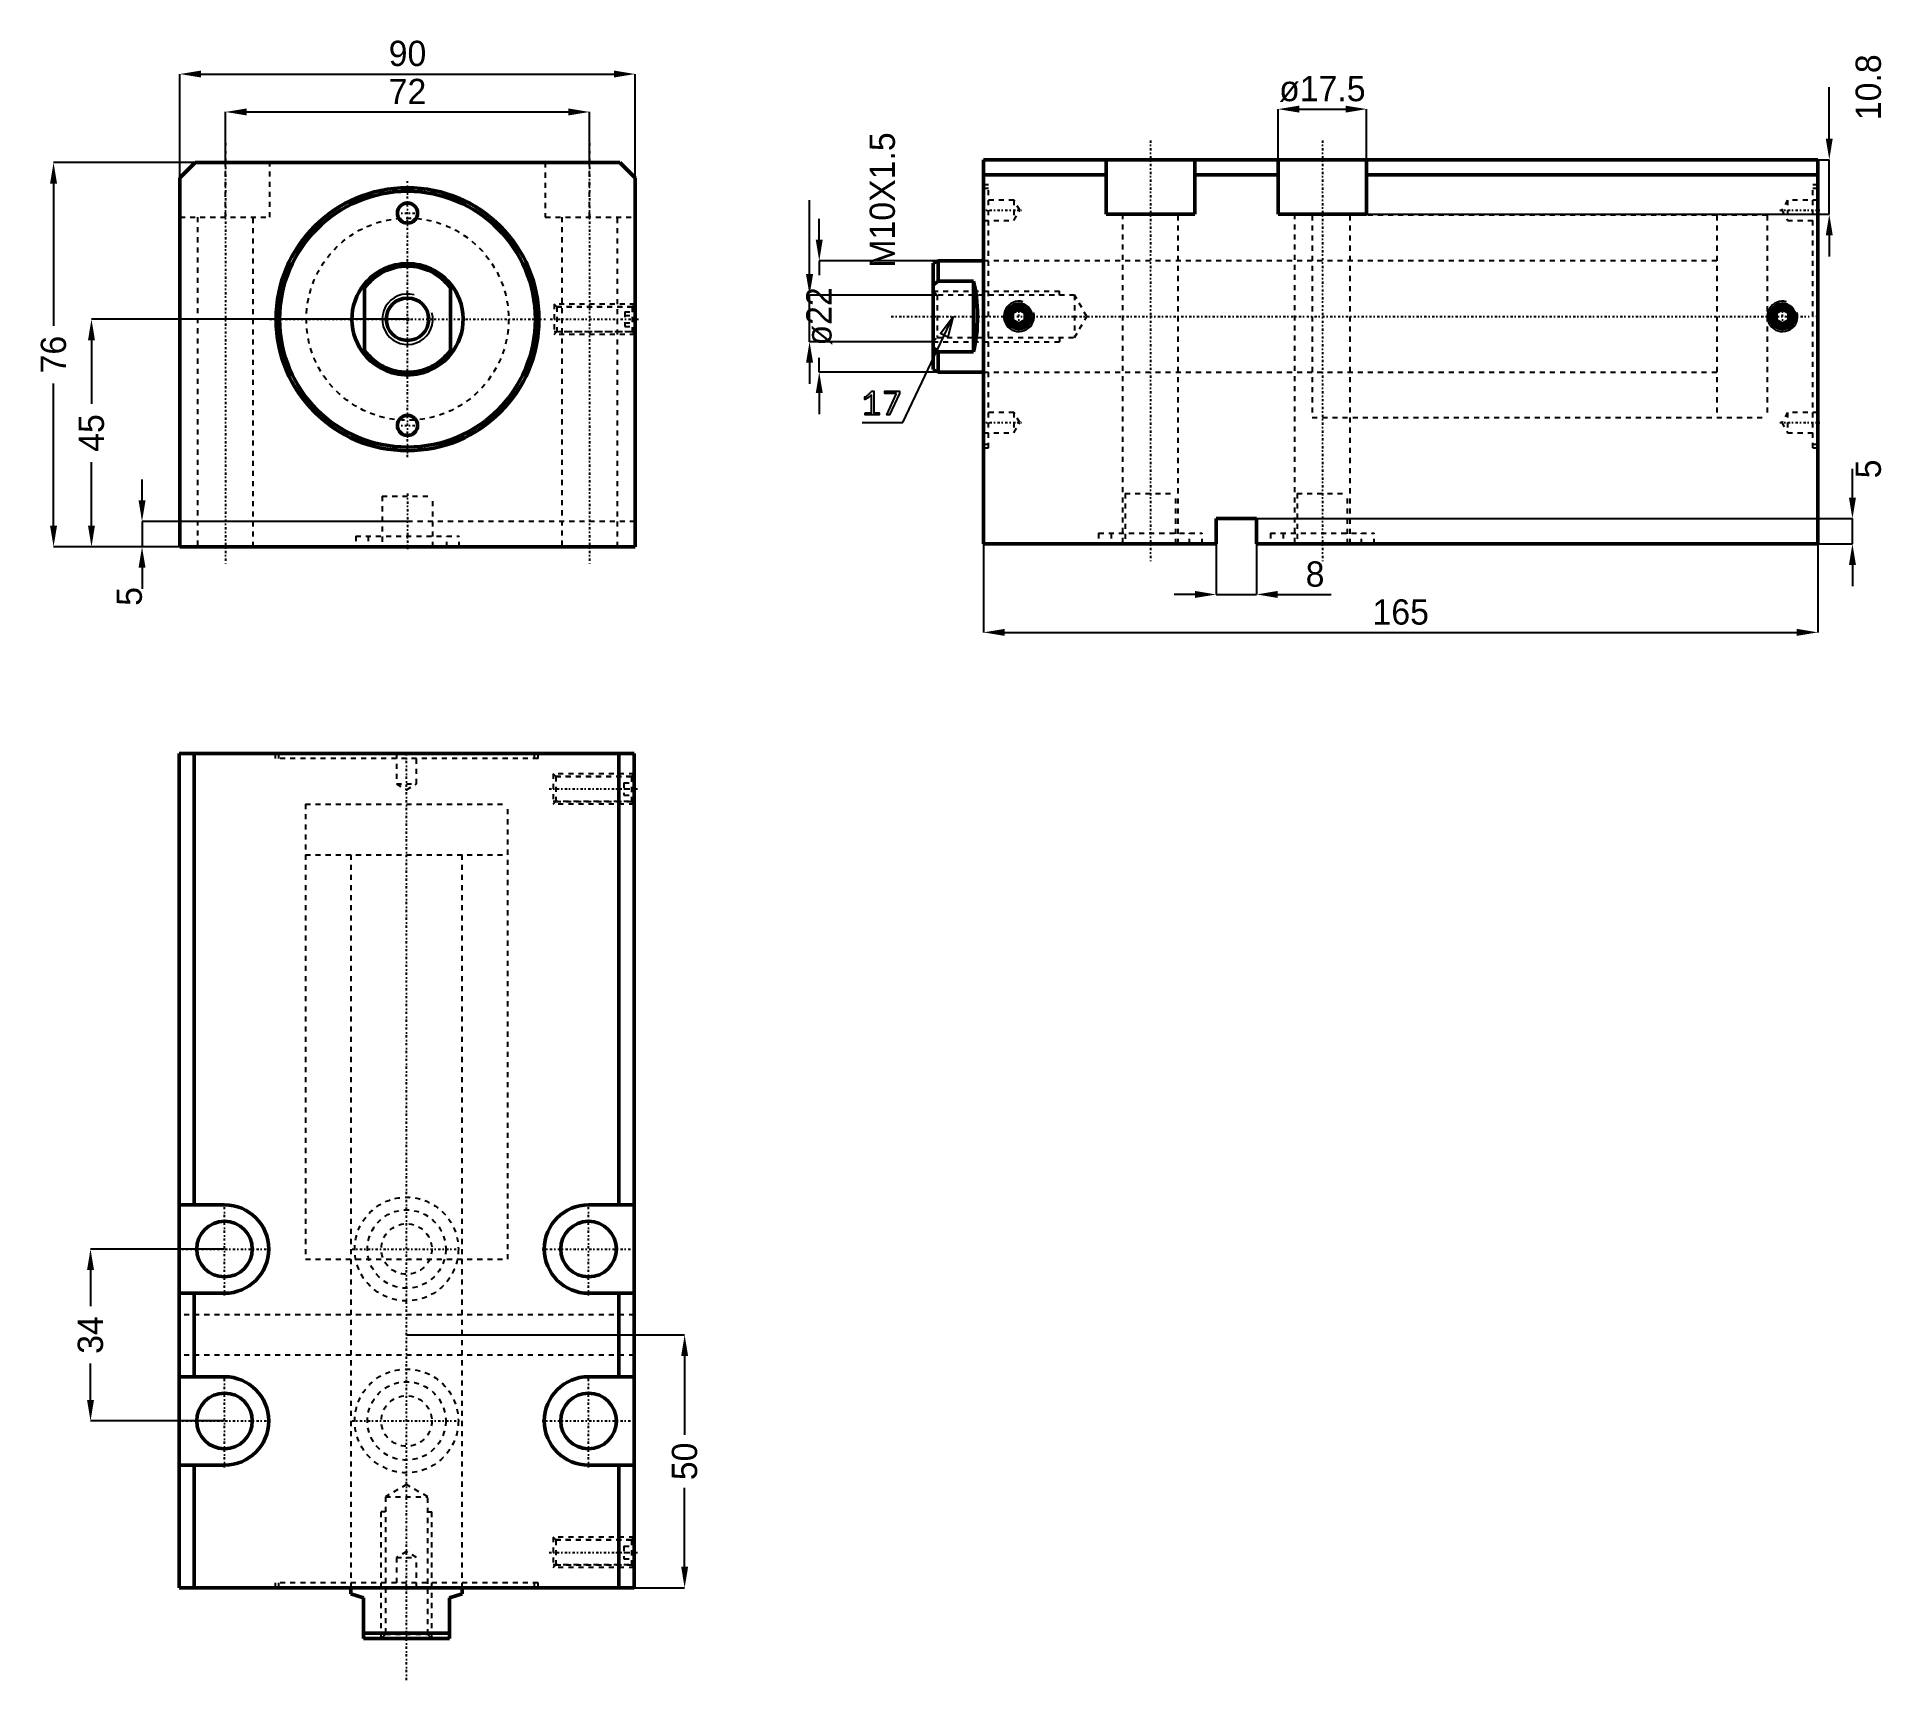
# Model space of a CAD drawing. Header units: millimetres. Extents: x -73 to 292, y -269 to 56.
import ezdxf

# ---------------------------------------------------------------- set-up
doc = ezdxf.new("R2010")
doc.units = ezdxf.units.MM
doc.linetypes.add('Center', pattern=[1.5, 0.45, -0.5, 0.05, -0.5])
doc.linetypes.add('Dashed', pattern=[2, 1, -1])
for name, color, linetype, lineweight in [('2d ConnectionPoints', 7, 'Continuous', 50), ('AM_0', 7, 'Continuous', 50), ('AM_5', 3, 'Continuous', 25), ('AM_7', 7, 'Center', 25), ('AM_9', 6, 'Dashed', 25)]:
    doc.layers.add(name, color=color, linetype=linetype, lineweight=lineweight)
doc.dimstyles.new('ISO-25', dxfattribs={"dimtxt": 2.5, "dimasz": 2.5, "dimexe": 1.25, "dimexo": 0.625, "dimtad": 1, "dimtxsty": 'Standard', "dimcen": 2.5, "dimadec": 0, "dimazin": 0, "dimtfac": 1, "dimtmove": 0, "dimatfit": 3, "dimfxl": 0, "dimarcsym": 0})

# ---------------------------------------------------------------- blocks, each defined once
blk = doc.blocks.new('1_JECX_MF_INLA_40_80_0_rod__0_in_JECX_MF_160_INLA_40_80_0__0')
at = {"layer": 'AM_0'}
for p, q in [((-8.5, -6.98), (-8.5, 6.98)), ((8.5, 6.98), (8.5, -6.98))]:
    blk.add_line(p, q, dxfattribs=at)
for points in [[(-8.5, 6.98), (-9.08, 6.21), (-9.58, 5.4), (-10.02, 4.54), (-10.38, 3.65), (-10.65, 2.74), (-10.85, 1.8), (-10.97, 0.84), (-11, -0.12), (-10.95, -1.07), (-10.81, -2.02), (-10.59, -2.96), (-10.3, -3.87), (-9.92, -4.75), (-9.47, -5.6), (-8.94, -6.4), (-8.5, -6.98)], [(8.5, -6.98), (9.08, -6.21), (9.58, -5.4), (10.02, -4.54), (10.38, -3.65), (10.65, -2.74), (10.85, -1.8), (10.97, -0.84), (11, 0.12), (10.95, 1.07), (10.81, 2.02), (10.59, 2.96), (10.3, 3.87), (9.92, 4.75), (9.47, 5.6), (8.94, 6.4), (8.5, 6.98)]]:
    blk.add_lwpolyline(points, dxfattribs=at)
blk.add_circle((0, 0), 4.19, dxfattribs=at)
for radius, start, end in [(11, 39.4006, 140.5994), (10.5, 35.9506, 144.0494), (10.5, 215.9506, 324.0494), (11, 219.4006, 320.5994)]:
    blk.add_arc((0, 0), radius, start, end, dxfattribs=at)
at = {"layer": 'AM_5'}
blk.add_arc((0, 0), 5, 75, 15, dxfattribs=at)
blk = doc.blocks.new('2_JECX_MF_EXLA_40_80_0_body__0_in_JECX_MF_160_INLA_40_80_0__0')
at = {"layer": 'AM_0'}
for p, q in [((-42, 31), (-45, 28)), ((42, 31), (-42, 31)), ((45, 28), (42, 31)), ((-45, 28), (-45, -45)), ((45, -45), (45, 28)), ((-45, -45), (45, -45))]:
    blk.add_line(p, q, dxfattribs=at)
for centre, radius in [((0, 0), 26), ((0, 0), 25.3), ((0, 21), 2), ((0, -21), 2)]:
    blk.add_circle(centre, radius, dxfattribs=at)
at = {"layer": 'AM_5', "linetype": 'Dashed'}
for p, q in [((45, 3), (29, 3)), ((45, -3), (29, -3))]:
    blk.add_line(p, q, dxfattribs=at)
at = {"layer": 'AM_7'}
for p, q in [((-36, 34.8), (-36, -48.8)), ((36, 34.8), (36, -48.8)), ((0, -27.3), (0, 27.3)), ((-2.1, 21), (2.1, 21)), ((-27.3, 0), (27.3, 0)), ((28.2, 0), (45.8, 0)), ((-2.1, -21), (2.1, -21)), ((0, -34.5), (0, -45.5))]:
    blk.add_line(p, q, dxfattribs=at)
at = {"layer": 'AM_9'}
for p, q in [((-36, 20.2), (-36, 31)), ((-27.25, 20.2), (-27.25, 31)), ((27.25, 31), (27.25, 20.2)), ((36, 20.2), (36, 31)), ((-45, 20.2), (-27.25, 20.2)), ((-41.5, 20.2), (-41.5, -45)), ((-30.5, -45), (-30.5, 20.2)), ((27.25, 20.2), (45, 20.2)), ((30.5, 20.2), (30.5, -45)), ((41.5, -45), (41.5, 20.2)), ((29.54, 2.46), (29, 3)), ((29, 3), (29, -3)), ((44.5, 2.4), (29, 2.4)), ((44.46, 2.46), (29.54, 2.46)), ((29.54, 2.46), (29.54, -2.46)), ((43, 1.44), (45, 1.44)), ((43, 1.44), (43, -1.44)), ((43, 0.72), (45, 0.72)), ((45, 3), (44.46, 2.46)), ((44.46, 2.46), (44.46, -2.46)), ((45, 1.9), (44.5, 2.4)), ((44.5, 2.4), (44.5, -2.4)), ((29, -2.4), (44.5, -2.4)), ((29, -3), (29.54, -2.46)), ((29.54, -2.46), (44.46, -2.46)), ((43, -0.72), (45, -0.72)), ((43, -1.44), (45, -1.44)), ((44.46, -2.46), (45, -3)), ((44.5, -2.4), (45, -1.9)), ((-5, -35), (5, -35)), ((-5, -35), (-5, -45)), ((5, -45), (5, -35)), ((45, -40), (-45, -40)), ((-10.25, -42.9), (10.25, -42.9)), ((-10.25, -42.9), (-10.25, -45)), ((-7.75, -42.9), (-7.75, -45)), ((7.75, -45), (7.75, -42.9)), ((10.25, -45), (10.25, -42.9))]:
    blk.add_line(p, q, dxfattribs=at)
blk.add_circle((0, 0), 20, dxfattribs=at)
blk = doc.blocks.new('*D3')
at = {"layer": 'AM_5', "color": 0, "lineweight": -2}
for p, q in [((-45, 28), (-45, 48.5)), ((-40.83, 48.5), (40.83, 48.5)), ((45, 28), (45, 48.5))]:
    blk.add_line(p, q, dxfattribs=at)
at = {"layer": 'AM_5', "color": 0}
for points in [[(-40.83, 49.19), (-40.83, 47.81), (-45, 48.5)], [(40.83, 47.81), (40.83, 49.19), (45, 48.5)]]:
    blk.add_solid(points, dxfattribs=at)
at = {"layer": 'Defpoints', "color": 0}
for p in [(45, 48.5), (-45, 28), (45, 28)]:
    blk.add_point(p, dxfattribs=at)
at = {"layer": 'AM_5', "color": 0, "insert": (0, 52.55), "char_height": 5, "attachment_point": 5}
blk.add_mtext('90', dxfattribs=at)
blk = doc.blocks.new('*D4')
at = {"layer": 'AM_5', "color": 0, "lineweight": -2}
for p, q in [((-36, 31), (-36, 41)), ((-31.83, 41), (31.83, 41)), ((36, 31), (36, 41))]:
    blk.add_line(p, q, dxfattribs=at)
at = {"layer": 'AM_5', "color": 0}
for points in [[(-31.83, 41.69), (-31.83, 40.31), (-36, 41)], [(31.83, 40.31), (31.83, 41.69), (36, 41)]]:
    blk.add_solid(points, dxfattribs=at)
at = {"layer": 'Defpoints', "color": 0}
for p in [(36, 41), (-36, 31), (36, 31)]:
    blk.add_point(p, dxfattribs=at)
at = {"layer": 'AM_5', "color": 0, "insert": (0, 45.05), "char_height": 5, "attachment_point": 5}
blk.add_mtext('72', dxfattribs=at)
blk = doc.blocks.new('*D5')
at = {"layer": 'AM_5', "color": 0, "lineweight": -2}
for p, q in [((-42, 31), (-70, 31)), ((-70, 26.83), (-70, -1.31)), ((-70, -40.83), (-70, -12.69)), ((-45, -45), (-70, -45))]:
    blk.add_line(p, q, dxfattribs=at)
at = {"layer": 'AM_5', "color": 0}
for points in [[(-69.31, 26.83), (-70.69, 26.83), (-70, 31)], [(-70.69, -40.83), (-69.31, -40.83), (-70, -45)]]:
    blk.add_solid(points, dxfattribs=at)
at = {"layer": 'Defpoints', "color": 0}
for p in [(-42, 31), (-70, -45), (-45, -45)]:
    blk.add_point(p, dxfattribs=at)
at = {"layer": 'AM_5', "color": 0, "insert": (-70, -7), "char_height": 5, "attachment_point": 5, "rotation": 90}
blk.add_mtext('76', dxfattribs=at)
blk = doc.blocks.new('*D6')
at = {"layer": 'AM_5', "color": 0, "lineweight": -2}
for p, q in [((0, 0), (-62.5, 0)), ((-62.5, -4.17), (-62.5, -16.75)), ((-62.5, -40.83), (-62.5, -28.25)), ((-45, -45), (-62.5, -45))]:
    blk.add_line(p, q, dxfattribs=at)
at = {"layer": 'AM_5', "color": 0}
for points in [[(-61.81, -4.17), (-63.19, -4.17), (-62.5, 0)], [(-63.19, -40.83), (-61.81, -40.83), (-62.5, -45)]]:
    blk.add_solid(points, dxfattribs=at)
at = {"layer": 'Defpoints', "color": 0}
for p in [(0, 0), (-62.5, -45), (-45, -45)]:
    blk.add_point(p, dxfattribs=at)
at = {"layer": 'AM_5', "color": 0, "insert": (-62.5, -22.5), "char_height": 5, "attachment_point": 5, "rotation": 90}
blk.add_mtext('45', dxfattribs=at)
blk = doc.blocks.new('*D7')
at = {"layer": 'AM_5', "color": 0, "lineweight": -2}
for p, q in [((-52.5, -35.83), (-52.5, -31.67)), ((0, -40), (-52.5, -40)), ((-52.5, -40), (-52.5, -45)), ((-45, -45), (-52.5, -45)), ((-52.5, -49.17), (-52.5, -53.33))]:
    blk.add_line(p, q, dxfattribs=at)
at = {"layer": 'AM_5', "color": 0}
for points in [[(-53.19, -35.83), (-51.81, -35.83), (-52.5, -40)], [(-51.81, -49.17), (-53.19, -49.17), (-52.5, -45)]]:
    blk.add_solid(points, dxfattribs=at)
at = {"layer": 'Defpoints', "color": 0}
for p in [(0, -40), (-52.5, -45), (-45, -45)]:
    blk.add_point(p, dxfattribs=at)
at = {"layer": 'AM_5', "color": 0, "insert": (-55, -54.83), "char_height": 5, "attachment_point": 5, "rotation": 90}
blk.add_mtext('5', dxfattribs=at)
blk = doc.blocks.new('1_JECX_MF_INLA_40_80_0_rod__0_in_JECX_MF_160_INLA_40_80_0__4')
at = {"layer": 'AM_0'}
for p, q in [((-11, 0), (-11, -1.19)), ((11, -1.19), (11, 0)), ((-8.5, -2), (-11, -1.19)), ((-8.5, -10), (-8.5, -2)), ((11, -1.19), (8.5, -2)), ((8.5, -2), (8.5, -10)), ((-8.5, -9), (8.5, -9)), ((-8.5, -10), (8.5, -10))]:
    blk.add_line(p, q, dxfattribs=at)
at = {"layer": 'AM_5', "linetype": 'Dashed'}
for p, q in [((-5, -10), (-5, 15)), ((-4.19, 15), (-5, 15)), ((4.19, 15), (5, 15)), ((5, -10), (5, 15))]:
    blk.add_line(p, q, dxfattribs=at)
at = {"layer": 'AM_9'}
for p, q in [((-20, 155), (20, 155)), ((-20, 155), (-20, 145)), ((20, 145), (20, 155)), ((-20, 145), (20, 145)), ((-11, 145), (-11, 0)), ((11, 0), (11, 145)), ((0, 20.42), (-4.19, 18)), ((4.19, 18), (0, 20.42)), ((-4.19, 18), (4.19, 18)), ((-4.19, 18), (-4.19, -9.19)), ((4.19, -9.19), (4.19, 18)), ((-4.19, -9.19), (-5, -10)), ((-4.19, -9.19), (4.19, -9.19)), ((5, -10), (4.19, -9.19))]:
    blk.add_line(p, q, dxfattribs=at)
blk = doc.blocks.new('2_JECX_MF_EXLA_40_80_0_body__0_in_JECX_MF_160_INLA_40_80_0__4')
at = {"layer": 'AM_0'}
for p, q in [((45, 165), (-45, 165)), ((-45, 165), (-45, 0)), ((-42, 165), (-42, 75.75)), ((42, 165), (42, 75.75)), ((45, 165), (45, 0)), ((-36, 75.75), (-45, 75.75)), ((45, 75.75), (36, 75.75)), ((-45, 58.25), (-36, 58.25)), ((-42, 58.25), (-42, 41.75)), ((36, 58.25), (45, 58.25)), ((42, 58.25), (42, 41.75)), ((-36, 41.75), (-45, 41.75)), ((45, 41.75), (36, 41.75)), ((-45, 24.25), (-36, 24.25)), ((-42, 24.25), (-42, 0)), ((36, 24.25), (45, 24.25)), ((42, 24.25), (42, 0)), ((45, 0), (-45, 0))]:
    blk.add_line(p, q, dxfattribs=at)
for centre in [(-36, 67), (36, 67), (-36, 33), (36, 33)]:
    blk.add_circle(centre, 5.5, dxfattribs=at)
for centre, start, end in [((-36, 67), 270, 90), ((36, 67), 90, 270), ((-36, 33), 270, 90), ((36, 33), 90, 270)]:
    blk.add_arc(centre, 8.75, start, end, dxfattribs=at)
at = {"layer": 'AM_5', "linetype": 'Dashed'}
for p, q in [((45, 161), (29, 161)), ((45, 155), (29, 155)), ((45, 10), (29, 10)), ((45, 4), (29, 4))]:
    blk.add_line(p, q, dxfattribs=at)
at = {"layer": 'AM_7'}
for p, q in [((0, -18.25), (0, 165.3577)), ((28.2, 158), (45.8, 158)), ((-36, 57.8125), (-36, 76.1875)), ((36, 57.8125), (36, 76.1875)), ((-45.1875, 67), (-26.8125, 67)), ((-10.7625, 67), (10.7625, 67)), ((26.8125, 67), (45.1875, 67)), ((-36, 23.8125), (-36, 42.1875)), ((36, 23.8125), (36, 42.1875)), ((-45.1875, 33), (-26.8125, 33)), ((-10.7625, 33), (10.7625, 33)), ((26.8125, 33), (45.1875, 33)), ((28.2, 7), (45.8, 7))]:
    blk.add_line(p, q, dxfattribs=at)
at = {"layer": 'AM_9'}
for p, q in [((-26, 165), (-26, 164)), ((-25.3, 165), (-25.3, 164)), ((-2, 165), (-2, 159)), ((2, 159), (2, 165)), ((25.3, 164), (25.3, 165)), ((26, 164), (26, 165)), ((26, 164), (-26, 164)), ((29, 161), (29, 155)), ((29.5415, 160.4585), (29, 161)), ((45, 161), (44.4585, 160.4585)), ((-2, 159), (0, 157.8453)), ((-2, 159), (2, 159)), ((0, 157.8453), (2, 159)), ((44.5, 160.4), (29, 160.4)), ((44.4585, 160.4585), (29.5415, 160.4585)), ((29.5415, 160.4585), (29.5415, 155.5415)), ((43, 159.25), (45, 159.25)), ((43, 159.25), (43, 156.75)), ((43, 158), (45, 158)), ((44.4585, 160.4585), (44.4585, 155.5415)), ((44.5, 160.4), (44.5, 155.6)), ((45, 159.9), (44.5, 160.4)), ((-20, 155), (20, 155)), ((-20, 155), (-20, 65)), ((20, 65), (20, 155)), ((29, 155.6), (44.5, 155.6)), ((29, 155), (29.5415, 155.5415)), ((29.5415, 155.5415), (44.4585, 155.5415)), ((43, 156.75), (45, 156.75)), ((44.4585, 155.5415), (45, 155)), ((44.5, 155.6), (45, 156.1)), ((-20, 65), (20, 65)), ((-11, 65), (-11, 0)), ((11, 0), (11, 65)), ((45, 54), (-45, 54)), ((45, 46), (-45, 46)), ((29, 10), (29, 4)), ((29.5415, 9.4585), (29, 10)), ((44.5, 9.4), (29, 9.4)), ((44.4585, 9.4585), (29.5415, 9.4585)), ((29.5415, 9.4585), (29.5415, 4.5415)), ((43, 8.25), (45, 8.25)), ((43, 8.25), (43, 5.75)), ((45, 10), (44.4585, 9.4585)), ((44.4585, 9.4585), (44.4585, 4.5415)), ((45, 8.9), (44.5, 9.4)), ((44.5, 9.4), (44.5, 4.6)), ((0, 7.1547), (-2, 6)), ((-2, 6), (2, 6)), ((-2, 6), (-2, 0)), ((2, 6), (0, 7.1547)), ((2, 0), (2, 6)), ((29, 4.6), (44.5, 4.6)), ((29, 4), (29.5415, 4.5415)), ((29.5415, 4.5415), (44.4585, 4.5415)), ((43, 7), (45, 7)), ((43, 5.75), (45, 5.75)), ((44.4585, 4.5415), (45, 4)), ((44.5, 4.6), (45, 5.1)), ((26, 1), (-26, 1)), ((-26, 1), (-26, 0)), ((-25.3, 1), (-25.3, 0)), ((25.3, 0), (25.3, 1)), ((26, 0), (26, 1))]:
    blk.add_line(p, q, dxfattribs=at)
for centre, radius in [((0, 67), 10.25), ((0, 67), 7.75), ((0, 67), 5), ((0, 33), 10.25), ((0, 33), 7.75), ((0, 33), 5)]:
    blk.add_circle(centre, radius, dxfattribs=at)
blk = doc.blocks.new('*D13')
at = {"layer": 'AM_5', "color": 0, "lineweight": -2}
for p, q in [((-0.19, -200.92), (54.81, -200.92)), ((54.81, -205.09), (54.81, -220.67)), ((54.81, -246.75), (54.81, -231.17)), ((44.81, -250.92), (54.81, -250.92))]:
    blk.add_line(p, q, dxfattribs=at)
at = {"layer": 'AM_5', "color": 0}
for points in [[(54.12, -205.09), (55.5, -205.09), (54.81, -200.92)], [(54.12, -246.75), (55.5, -246.75), (54.81, -250.92)]]:
    blk.add_solid(points, dxfattribs=at)
at = {"layer": 'Defpoints', "color": 0}
for p in [(-0.19, -200.92), (54.81, -200.92), (44.81, -250.92)]:
    blk.add_point(p, dxfattribs=at)
at = {"layer": 'AM_5', "color": 0, "insert": (54.81, -225.92), "char_height": 5, "attachment_point": 5, "rotation": 90}
blk.add_mtext('50', dxfattribs=at)
blk = doc.blocks.new('*D14')
at = {"layer": 'AM_5', "color": 0, "lineweight": -2}
for p, q in [((-36.19, -183.92), (-62.69, -183.92)), ((-62.69, -188.09), (-62.69, -195.25)), ((-62.69, -213.75), (-62.69, -206.59)), ((-36.19, -217.92), (-62.69, -217.92))]:
    blk.add_line(p, q, dxfattribs=at)
at = {"layer": 'AM_5', "color": 0}
for points in [[(-63.38, -188.09), (-62, -188.09), (-62.69, -183.92)], [(-63.38, -213.75), (-62, -213.75), (-62.69, -217.92)]]:
    blk.add_solid(points, dxfattribs=at)
at = {"layer": 'Defpoints', "color": 0}
for p in [(-62.69, -183.92), (-36.19, -183.92), (-36.19, -217.92)]:
    blk.add_point(p, dxfattribs=at)
at = {"layer": 'AM_5', "color": 0, "insert": (-62.69, -200.92), "char_height": 5, "attachment_point": 5, "rotation": 90}
blk.add_mtext('34', dxfattribs=at)
blk = doc.blocks.new('1_JECX_MF_INLA_40_80_0_rod__0_in_JECX_MF_160_INLA_40_80_0__2')
at = {"layer": 'AM_0'}
for p, q in [((-9, 11), (-10, 10.5)), ((0, 11), (-9, 11)), ((-9, 11), (-9, 6.98)), ((-10, 10.5), (-10, -10.5)), ((-9, 6.98), (-10, 6.16)), ((-2, 6.98), (-9, 6.98)), ((-2, 6.98), (-2, -6.98)), ((-10, -6.16), (-9, -6.98)), ((-9, -6.98), (-2, -6.98)), ((-9, -6.98), (-9, -11)), ((-10, -10.5), (-9, -11)), ((-9, -11), (0, -11))]:
    blk.add_line(p, q, dxfattribs=at)
blk.add_lwpolyline([(-2, -6.98), (-1.81, -6.21), (-1.65, -5.4), (-1.51, -4.54), (-1.39, -3.65), (-1.3, -2.74), (-1.24, -1.8), (-1.2, -0.84), (-1.19, 0.12), (-1.2, 1.07), (-1.25, 2.02), (-1.32, 2.96), (-1.42, 3.87), (-1.54, 4.75), (-1.69, 5.6), (-1.86, 6.4), (-2, 6.98)], dxfattribs=at)
at = {"layer": 'AM_5', "linetype": 'Dashed'}
for p, q in [((-10, 5), (15, 5)), ((15, 4.19), (15, 5)), ((-10, -5), (15, -5)), ((15, -4.19), (15, -5))]:
    blk.add_line(p, q, dxfattribs=at)
at = {"layer": 'AM_7'}
blk.add_line((-18.25, 0), (163.25, 0), dxfattribs=at)
at = {"layer": 'AM_9'}
for p, q in [((155, 20), (145, 20)), ((145, 20), (145, -20)), ((155, 20), (155, -20)), ((145, 11), (0, 11)), ((-9.19, 4.19), (-10, 5)), ((18, 4.19), (-9.19, 4.19)), ((-9.19, 4.19), (-9.19, -4.19)), ((20.42, 0), (18, 4.19)), ((18, 4.19), (18, -4.19)), ((18, -4.19), (20.42, 0)), ((-10, -5), (-9.19, -4.19)), ((-9.19, -4.19), (18, -4.19)), ((0, -11), (145, -11)), ((145, -20), (155, -20))]:
    blk.add_line(p, q, dxfattribs=at)
blk = doc.blocks.new('2_JECX_MF_EXLA_40_80_0_body__0_in_JECX_MF_160_INLA_40_80_0__2')
at = {"layer": 'AM_0'}
for p, q in [((0, -45), (0, 31)), ((165, 31), (0, 31)), ((24.25, 20.2), (24.25, 31)), ((41.75, 20.2), (41.75, 31)), ((58.25, 20.2), (58.25, 31)), ((75.75, 20.2), (75.75, 31)), ((165, -45), (165, 31)), ((24.25, 28), (0, 28)), ((58.25, 28), (41.75, 28)), ((165, 28), (75.75, 28)), ((24.25, 20.2), (41.75, 20.2)), ((58.25, 20.2), (75.75, 20.2)), ((7, 1.44), (5.75, 0.72)), ((5.75, 0.72), (5.75, -0.72)), ((8.25, 0.72), (7, 1.44)), ((8.25, -0.72), (8.25, 0.72)), ((158, 1.44), (156.75, 0.72)), ((156.75, 0.72), (156.75, -0.72)), ((159.25, 0.72), (158, 1.44)), ((159.25, -0.72), (159.25, 0.72)), ((5.75, -0.72), (7, -1.44)), ((7, -1.44), (8.25, -0.72)), ((156.75, -0.72), (158, -1.44)), ((158, -1.44), (159.25, -0.72)), ((54, -40), (46, -40)), ((46, -40), (46, -45)), ((54, -45), (54, -40)), ((46, -45), (0, -45)), ((165, -45), (54, -45))]:
    blk.add_line(p, q, dxfattribs=at)
for centre, radius in [((7, 0), 2.46), ((7, 0), 2.4), ((7, 0), 1.9), ((158, 0), 2.46), ((158, 0), 2.4), ((158, 0), 1.9)]:
    blk.add_circle(centre, radius, dxfattribs=at)
at = {"layer": 'AM_5'}
for centre in [(7, 0), (158, 0)]:
    blk.add_arc(centre, 3, 75, 15, dxfattribs=at)
at = {"layer": 'AM_7'}
for p, q in [((33, 34.8), (33, -48.8)), ((67, 34.8), (67, -48.8)), ((-0.36, 21), (7.51, 21)), ((157.49, 21), (165.36, 21)), ((7, -3.15), (7, 3.15)), ((158, -3.15), (158, 3.15)), ((165.05, 0), (163.95, 0)), ((-0.36, -21), (7.51, -21)), ((157.49, -21), (165.36, -21))]:
    blk.add_line(p, q, dxfattribs=at)
at = {"layer": 'AM_9'}
for p, q in [((1, 26), (0, 26)), ((1, -26), (1, 26)), ((164, -26), (164, 26)), ((165, 26), (164, 26)), ((1, 25.3), (0, 25.3)), ((6, 23), (0, 23)), ((7.15, 21), (6, 23)), ((6, 23), (6, 19)), ((159, 23), (157.85, 21)), ((165, 23), (159, 23)), ((159, 23), (159, 19)), ((165, 25.3), (164, 25.3)), ((0, 19), (6, 19)), ((6, 19), (7.15, 21)), ((27.5, 20.2), (27.5, -45)), ((38.5, -45), (38.5, 20.2)), ((61.5, 20.2), (61.5, -45)), ((155, 20), (65, 20)), ((65, 20), (65, -20)), ((72.5, -45), (72.5, 20.2)), ((155, 20), (155, -20)), ((157.85, 21), (159, 19)), ((159, 19), (165, 19)), ((65, 11), (0, 11)), ((0, -11), (65, -11)), ((6, -19), (0, -19)), ((7.15, -21), (6, -19)), ((6, -19), (6, -23)), ((6, -23), (7.15, -21)), ((65, -20), (155, -20)), ((159, -19), (157.85, -21)), ((157.85, -21), (159, -23)), ((165, -19), (159, -19)), ((159, -19), (159, -23)), ((0, -23), (6, -23)), ((0, -25.3), (1, -25.3)), ((159, -23), (165, -23)), ((164, -25.3), (165, -25.3)), ((0, -26), (1, -26)), ((164, -26), (165, -26)), ((28, -35), (38, -35)), ((28, -35), (28, -45)), ((38, -45), (38, -35)), ((62, -35), (72, -35)), ((62, -35), (62, -45)), ((72, -45), (72, -35)), ((22.75, -42.9), (43.25, -42.9)), ((22.75, -42.9), (22.75, -45)), ((25.25, -42.9), (25.25, -45)), ((40.75, -45), (40.75, -42.9)), ((43.25, -45), (43.25, -42.9)), ((56.75, -42.9), (77.25, -42.9)), ((56.75, -42.9), (56.75, -45)), ((59.25, -42.9), (59.25, -45)), ((74.75, -45), (74.75, -42.9)), ((77.25, -45), (77.25, -42.9))]:
    blk.add_line(p, q, dxfattribs=at)
blk = doc.blocks.new('*D25')
at = {"layer": 'AM_5', "color": 0, "lineweight": -2}
for p, q in [((172.18, 31.56), (172.18, 41.56)), ((176.35, 41.56), (185.51, 41.56)), ((189.68, 31.56), (189.68, 41.56))]:
    blk.add_line(p, q, dxfattribs=at)
at = {"layer": 'AM_5', "color": 0}
for points in [[(176.35, 42.25), (176.35, 40.87), (172.18, 41.56)], [(185.51, 42.25), (185.51, 40.87), (189.68, 41.56)]]:
    blk.add_solid(points, dxfattribs=at)
at = {"layer": 'Defpoints', "color": 0}
for p in [(189.68, 41.56), (172.18, 31.56), (189.68, 31.56)]:
    blk.add_point(p, dxfattribs=at)
at = {"layer": 'AM_5', "color": 0, "insert": (180.93, 45.56), "char_height": 5, "attachment_point": 5}
blk.add_mtext('ø17.5', dxfattribs=at)
blk = doc.blocks.new('*D26')
at = {"layer": 'AM_5', "color": 0, "lineweight": -2}
for p, q in [((281.18, 35.73), (281.18, 45.89)), ((189.68, 31.56), (281.18, 31.56)), ((281.18, 20.76), (281.18, 31.56)), ((189.68, 20.76), (281.18, 20.76)), ((281.18, 16.59), (281.18, 12.43))]:
    blk.add_line(p, q, dxfattribs=at)
at = {"layer": 'AM_5', "color": 0}
for points in [[(280.49, 35.73), (281.87, 35.73), (281.18, 31.56)], [(280.49, 16.59), (281.87, 16.59), (281.18, 20.76)]]:
    blk.add_solid(points, dxfattribs=at)
at = {"layer": 'Defpoints', "color": 0}
for p in [(189.68, 31.56), (281.18, 31.56), (189.68, 20.76)]:
    blk.add_point(p, dxfattribs=at)
at = {"layer": 'AM_5', "color": 0, "insert": (288.93, 45.89), "char_height": 5, "attachment_point": 5, "rotation": 90}
blk.add_mtext('10.8', dxfattribs=at)
blk = doc.blocks.new('*D27')
at = {"layer": 'AM_5', "color": 0, "lineweight": -2}
for p, q in [((113.93, -44.44), (113.93, -61.94)), ((278.93, -44.44), (278.93, -61.94)), ((118.1, -61.94), (274.76, -61.94))]:
    blk.add_line(p, q, dxfattribs=at)
at = {"layer": 'AM_5', "color": 0}
for points in [[(118.1, -61.25), (118.1, -62.63), (113.93, -61.94)], [(274.76, -61.25), (274.76, -62.63), (278.93, -61.94)]]:
    blk.add_solid(points, dxfattribs=at)
at = {"layer": 'Defpoints', "color": 0}
for p in [(113.93, -44.44), (278.93, -44.44), (278.93, -61.94)]:
    blk.add_point(p, dxfattribs=at)
at = {"layer": 'AM_5', "color": 0, "insert": (196.43, -57.94), "char_height": 5, "attachment_point": 5}
blk.add_mtext('165', dxfattribs=at)
blk = doc.blocks.new('*D28')
at = {"layer": 'AM_5', "color": 0, "lineweight": -2}
for p, q in [((81.43, 15.73), (81.43, 19.89)), ((104.93, 11.56), (81.43, 11.56)), ((81.43, 11.56), (81.43, 8.73)), ((81.43, -10.44), (81.43, -7.61)), ((104.93, -10.44), (81.43, -10.44)), ((81.43, -14.61), (81.43, -18.77))]:
    blk.add_line(p, q, dxfattribs=at)
at = {"layer": 'AM_5', "color": 0}
for points in [[(80.74, 15.73), (82.12, 15.73), (81.43, 11.56)], [(80.74, -14.61), (82.12, -14.61), (81.43, -10.44)]]:
    blk.add_solid(points, dxfattribs=at)
at = {"layer": 'Defpoints', "color": 0}
for p in [(81.43, 11.56), (104.93, 11.56), (104.93, -10.44)]:
    blk.add_point(p, dxfattribs=at)
at = {"layer": 'AM_5', "color": 0, "insert": (81.43, 0.56), "char_height": 5, "attachment_point": 5, "rotation": 90}
blk.add_mtext('ø22', dxfattribs=at)
blk = doc.blocks.new('*D29')
at = {"layer": 'AM_5', "color": 0, "lineweight": -2}
for p, q in [((159.93, -39.44), (159.93, -54.44)), ((167.93, -44.44), (167.93, -54.44)), ((155.76, -54.44), (151.6, -54.44)), ((159.93, -54.44), (167.93, -54.44)), ((172.1, -54.44), (182.65, -54.44))]:
    blk.add_line(p, q, dxfattribs=at)
at = {"layer": 'AM_5', "color": 0}
for points in [[(155.76, -53.75), (155.76, -55.13), (159.93, -54.44)], [(172.1, -53.75), (172.1, -55.13), (167.93, -54.44)]]:
    blk.add_solid(points, dxfattribs=at)
at = {"layer": 'Defpoints', "color": 0}
for p in [(159.93, -39.44), (167.93, -44.44), (167.93, -54.44)]:
    blk.add_point(p, dxfattribs=at)
at = {"layer": 'AM_5', "color": 0, "insert": (179.49, -50.44), "char_height": 5, "attachment_point": 5}
blk.add_mtext('8', dxfattribs=at)
blk = doc.blocks.new('*D30')
at = {"layer": 'AM_5', "color": 0, "lineweight": -2}
for p, q in [((285.76, -35.27), (285.76, -29.61)), ((159.93, -39.44), (285.76, -39.44)), ((285.76, -44.44), (285.76, -39.44)), ((167.93, -44.44), (285.76, -44.44)), ((285.76, -48.61), (285.76, -52.77))]:
    blk.add_line(p, q, dxfattribs=at)
at = {"layer": 'AM_5', "color": 0}
for points in [[(285.07, -35.27), (286.46, -35.27), (285.76, -39.44)], [(285.07, -48.61), (286.46, -48.61), (285.76, -44.44)]]:
    blk.add_solid(points, dxfattribs=at)
at = {"layer": 'Defpoints', "color": 0}
for p in [(159.93, -39.44), (167.93, -44.44), (285.76, -44.44)]:
    blk.add_point(p, dxfattribs=at)
at = {"layer": 'AM_5', "color": 0, "insert": (288.93, -29.61), "char_height": 5, "attachment_point": 5, "rotation": 90}
blk.add_mtext('5', dxfattribs=at)
blk = doc.blocks.new('*D31')
at = {"layer": 'AM_5', "color": 0, "lineweight": -2}
for p, q in [((79.51, 8.92), (79.51, 23.58)), ((104.74, 4.75), (79.51, 4.75)), ((79.51, -4.44), (79.51, 4.75)), ((103.93, -4.44), (79.51, -4.44)), ((79.51, -8.61), (79.51, -12.77))]:
    blk.add_line(p, q, dxfattribs=at)
at = {"layer": 'AM_5', "color": 0}
for points in [[(78.82, 8.92), (80.21, 8.92), (79.51, 4.75)], [(78.82, -8.61), (80.21, -8.61), (79.51, -4.44)]]:
    blk.add_solid(points, dxfattribs=at)
at = {"layer": 'Defpoints', "color": 0}
for p in [(104.74, 4.75), (79.51, -4.44), (103.93, -4.44)]:
    blk.add_point(p, dxfattribs=at)
at = {"layer": 'AM_5', "color": 0, "insert": (93.93, 23.58), "char_height": 5, "attachment_point": 5, "rotation": 90}
blk.add_mtext('M10X1.5', dxfattribs=at)

msp = doc.modelspace()

# ---------------------------------------------------------------- linework, layer by layer
at = {"layer": '2d ConnectionPoints'}
for p in [(0, 0), (113.93, 0.56), (-0.19, -250.921)]:
    msp.add_point(p, dxfattribs=at)
at = {"layer": 'AM_5'}
for p, q in [((97.93, -20.44), (107.93, 0.56)), ((89.93, -20.44), (97.93, -20.44))]:
    msp.add_line(p, q, dxfattribs=at)
for points in [[(107.93, 0.56), (106.891, -3.56), (105.386, -2.843), (107.93, 0.56)], [(90.537, -18.524), (91.733, -18.524), (91.733, -15.007), (91.733, -15.007), (91.669, -15.072), (91.56, -15.173), (91.56, -15.173), (91.437, -15.278), (91.347, -15.352), (91.347, -15.352), (91.253, -15.424), (91.111, -15.527), (91.111, -15.527), (90.968, -15.623), (90.872, -15.683), (90.872, -15.683), (90.779, -15.737), (90.649, -15.803), (90.649, -15.803), (90.531, -15.85), (90.459, -15.872), (90.459, -15.378), (90.459, -15.378), (90.548, -15.335), (90.688, -15.255), (90.688, -15.255), (90.836, -15.155), (90.939, -15.077), (90.939, -15.077), (91.042, -14.993), (91.193, -14.864), (91.193, -14.864), (91.338, -14.729), (91.431, -14.637), (91.431, -14.637), (91.52, -14.545), (91.638, -14.417), (91.638, -14.417), (91.74, -14.3), (91.798, -14.227), (92.214, -14.227), (92.214, -18.524), (93.3, -18.524), (93.3, -18.94), (90.537, -18.94), (90.537, -18.524)], [(96.731, -14.682), (94.424, -14.682), (94.424, -14.227), (97.271, -14.227), (97.271, -14.682), (95.334, -18.94), (94.801, -18.94), (96.731, -14.682)]]:
    msp.add_lwpolyline(points, dxfattribs=at)

# ---------------------------------------------------------------- block references
for name, p in [('2_JECX_MF_EXLA_40_80_0_body__0_in_JECX_MF_160_INLA_40_80_0__0', (0, 0)), ('2_JECX_MF_EXLA_40_80_0_body__0_in_JECX_MF_160_INLA_40_80_0__2', (113.93, 0.56)), ('1_JECX_MF_INLA_40_80_0_rod__0_in_JECX_MF_160_INLA_40_80_0__2', (113.93, 0.56)), ('1_JECX_MF_INLA_40_80_0_rod__0_in_JECX_MF_160_INLA_40_80_0__0', (0, 0)), ('2_JECX_MF_EXLA_40_80_0_body__0_in_JECX_MF_160_INLA_40_80_0__4', (-0.19, -250.921)), ('1_JECX_MF_INLA_40_80_0_rod__0_in_JECX_MF_160_INLA_40_80_0__4', (-0.19, -250.921))]:
    msp.add_blockref(name, p)

# ---------------------------------------------------------------- dimensions: what is measured, and where the dimension line sits
for base, p1, p2, text, picture, middle in [((45, 48.5), (-45, 28), (45, 28), '90', '*D3', (0, 48.5)), ((36, 41), (-36, 31), (36, 31), '72', '*D4', (0, 41)), ((189.68, 41.56), (172.18, 31.56), (189.68, 31.56), 'ø17.5', '*D25', (180.93, 41.56)), ((167.93, -54.44), (159.93, -39.44), (167.93, -44.44), '8', '*D29', (179.485, -54.44)), ((278.93, -61.94), (113.93, -44.44), (278.93, -44.44), '165', '*D27', (196.43, -61.94))]:
    dim = msp.add_linear_dim(base=base, p1=p1, p2=p2, text=text, dimstyle='ISO-25', override={"dimtxt": 5, "dimasz": 4.166667, "dimexe": 0, "dimexo": 0, "dimgap": 1.5}, dxfattribs=at)
    dim.commit()
    dim.dimension.update_dxf_attribs({"geometry": picture, "text_midpoint": middle, "dimtype": 160})
for base, p1, p2, text, picture, middle in [((281.18, 31.56), (189.68, 20.76), (189.68, 31.56), '10.8', '*D26', (288.93, 45.894)), ((79.513, -4.44), (104.742, 4.748), (103.93, -4.44), 'M10X1.5', '*D31', (93.93, 23.582)), ((-70, -45), (-42, 31), (-45, -45), '76', '*D5', (-70, -7)), ((81.43, 11.56), (104.93, -10.44), (104.93, 11.56), 'ø22', '*D28', (81.43, 0.56)), ((-62.5, -45), (0, 0), (-45, -45), '45', '*D6', (-62.5, -22.5)), ((285.763, -44.44), (159.93, -39.44), (167.93, -44.44), '5', '*D30', (288.93, -29.606)), ((-52.5, -45), (0, -40), (-45, -45), '5', '*D7', (-55, -54.833)), ((-62.69, -183.921), (-36.19, -217.921), (-36.19, -183.921), '34', '*D14', (-62.69, -200.921)), ((54.81, -200.921), (44.81, -250.921), (-0.19, -200.921), '50', '*D13', (54.81, -225.921))]:
    dim = msp.add_linear_dim(base=base, p1=p1, p2=p2, angle=90, text=text, dimstyle='ISO-25', override={"dimtxt": 5, "dimasz": 4.166667, "dimexe": 0, "dimexo": 0, "dimgap": 1.5}, dxfattribs=at)
    dim.commit()
    dim.dimension.update_dxf_attribs({"geometry": picture, "text_midpoint": middle, "dimtype": 160, "text_rotation": 90})

doc.saveas('drawing.dxf')
